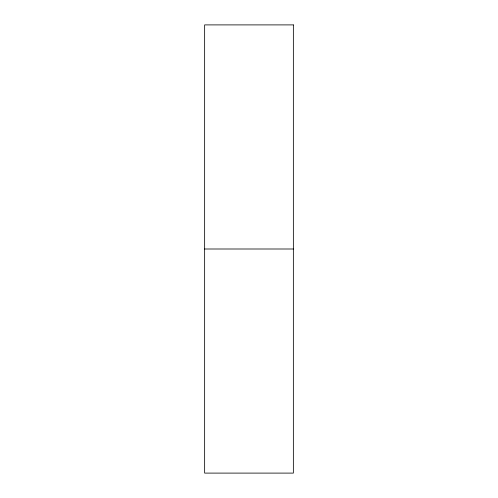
<?xml version="1.0" encoding="UTF-8"?>
<svg xmlns="http://www.w3.org/2000/svg" width="498" height="498" viewBox="0 0 498 498"><rect width="100%" height="100%" fill="white"/><g stroke="black" fill="none" stroke-linecap="round" stroke-linejoin="round"><path stroke-width="0.75" d="M204.641 249L293.359 249M293.359 24.9L204.641 24.9L204.641 473.1L293.359 473.1L293.359 24.9"/></g></svg>
